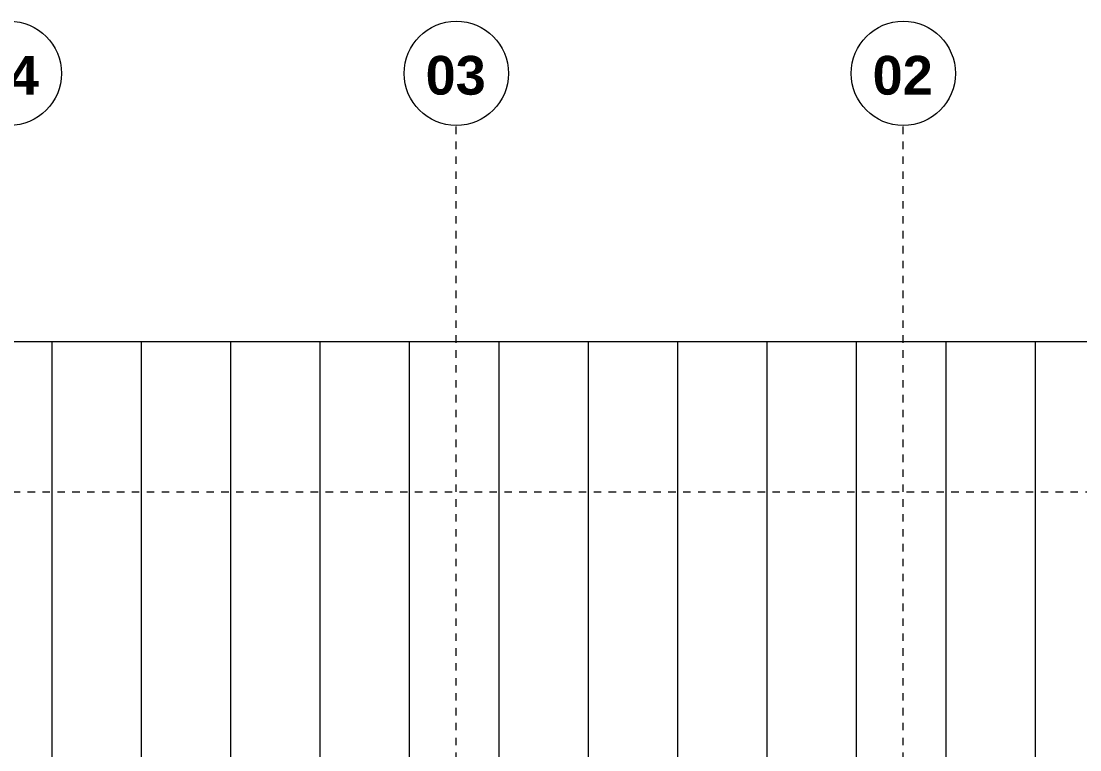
# Model space of a CAD drawing. Header units: metres. Extents: x -3 to 469, y -13 to 19.
# Drawn here: x 209.57 to 223.78, y 8.64 to 18.42 of the extents above; entities that cross this region are included whole.
import ezdxf

# ---------------------------------------------------------------- set-up
doc = ezdxf.new("R2010")
doc.units = ezdxf.units.M
doc.linetypes.add('Center', pattern=[0.03, 0.012, -0.006, 0.006, -0.006])
doc.linetypes.add('Grid Line', pattern=[0.022225, 0.0127, -0.003175, 0.003175, -0.003175])
for name, color, linetype, lineweight in [('A-DETL-2', 7, 'Continuous', 15), ('A-WALL', 7, 'Continuous', 9), ('S-GRID-IDEN', 7, 'Continuous', 5), ('S-GRID-IDEN-1', 7, 'Continuous', 18)]:
    doc.layers.add(name, color=color, linetype=linetype, lineweight=lineweight)
for name, color, linetype, lineweight, true_color in [('A-FLOR-LEVL-2', 7, 'Center', 5, 0x0080c0), ('A-WALL-PATT-2', 7, 'Continuous', 5, 0x5f5f5f), ('S-GRID-1', 9, 'Grid Line', 5, 0x808080)]:
    doc.layers.add(name, color=color, linetype=linetype, lineweight=lineweight, true_color=true_color)
doc.styles.add('Arial_B', font='arialbd.ttf', dxfattribs={"height": 0.52})

# ---------------------------------------------------------------- blocks, each defined once
blk = doc.blocks.new('Eixo - CABEÇA DE EIXO - PRETO-498843-FACHADA 02')
at = {"layer": 'S-GRID-IDEN-1'}
blk.add_circle((0, 17.715), 0.7, dxfattribs=at)

msp = doc.modelspace()

# ---------------------------------------------------------------- hatches: boundary and pattern name
at = {"layer": 'A-WALL-PATT-2'}
h = msp.add_hatch(dxfattribs=at)
h.set_pattern_fill('FP_29', color=256, style=0, pattern_type=2)
h.set_pattern_definition([(90, (147.581, 0), (-1.2, 7e-17), [])])
h.paths.add_polyline_path([(148.781, 0.85), (161.258, 0.85), (161.258, 4.9), (161.058, 4.9), (161.058, 7.55), (209.748, 7.55), (209.748, 5.67), (221.76, 5.668), (221.761, 5.55), (221.798, 5.55), (221.798, 3.16), (223.76, 3.16), (223.76, 3.15), (223.705, 3.15), (223.705, 2.97), (223.76, 2.97), (223.76, 2.96), (221.798, 2.96), (221.797, 2.91), (221.76, 2.909), (221.762, 2.642), (222.941, 2.64), (222.941, 2.02), (223.059, 2.02), (223.059, 1.11), (223.083, 1.11), (223.083, 0.85), (228.035, 0.85), (228.035, 14.113), (148.781, 14.113), (148.781, 0.855)])
h.paths.add_polyline_path([(221.582, 2.76), (221.582, 2.77), (221.558, 2.769), (221.558, 2.76), (221.573, 2.76)])
h.paths.add_polyline_path([(221.671, 2.79), (221.684, 2.793), (221.692, 2.799), (221.698, 2.807), (221.701, 2.817), (221.7, 2.828), (221.695, 2.837), (221.688, 2.844), (221.679, 2.849), (221.667, 2.85), (221.658, 2.847), (221.65, 2.841), (221.644, 2.833), (221.641, 2.823), (221.642, 2.812), (221.646, 2.803), (221.654, 2.796), (221.663, 2.791), (221.667, 2.79)])
h.paths.add_polyline_path([(209.558, 4.12), (209.566, 4.12), (209.566, 4.9), (209.558, 4.9), (209.558, 4.218)])

# ---------------------------------------------------------------- linework, layer by layer
at = {"layer": 'A-DETL-2'}
msp.add_line((228.035, 14.113), (148.781, 14.113), dxfattribs=at)
at = {"layer": 'A-FLOR-LEVL-2'}
msp.add_line((134.253, 12.1), (231.735, 12.1), dxfattribs=at)
at = {"layer": 'A-WALL'}
msp.add_line((228.035, 14.113), (148.781, 14.113), dxfattribs=at)
at = {"layer": 'S-GRID-1'}
for p, q in [((215.408, 0.1), (215.408, 17.015)), ((221.408, 0.1), (221.408, 17.015))]:
    msp.add_line(p, q, dxfattribs=at)

# ---------------------------------------------------------------- block references
at = {"layer": 'S-GRID-IDEN-1'}
for p in [(209.408, 0), (215.408, 0), (221.408, 0)]:
    msp.add_blockref('Eixo - CABEÇA DE EIXO - PRETO-498843-FACHADA 02', p, dxfattribs=at)

# ---------------------------------------------------------------- texts
at = {"layer": 'S-GRID-IDEN', "char_height": 0.52, "width": 0.99409, "attachment_point": 1, "style": 'Arial_B'}
for s, insert in [('04', (208.996, 17.95)), ('03', (214.996, 17.95)), ('02', (220.996, 17.95))]:
    msp.add_mtext(s, dxfattribs=dict(at, insert=insert))

doc.saveas('drawing.dxf')
